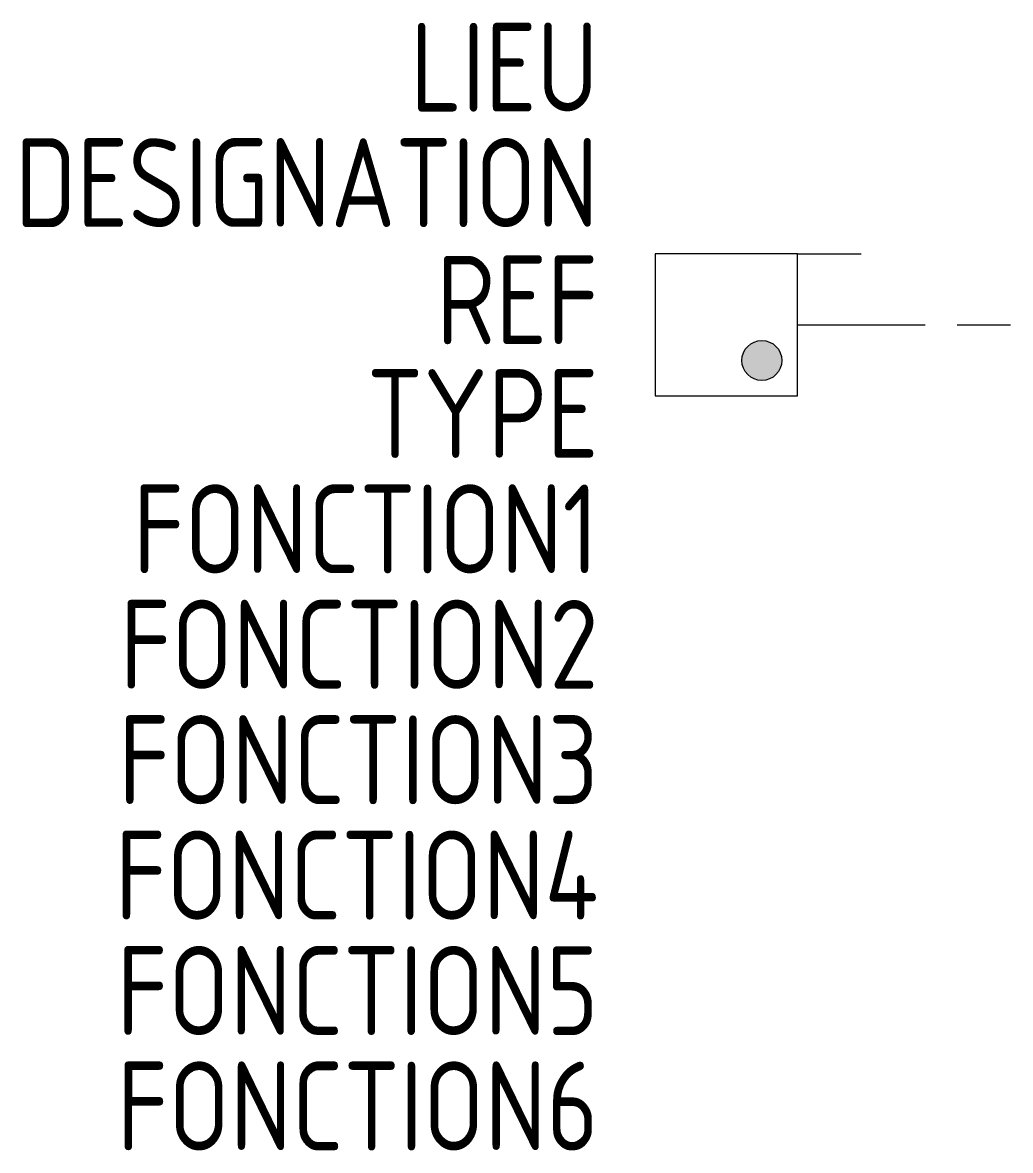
# Model space of a CAD drawing. Extents: x -1612.5 to -1584.6, y -902.8 to -871.1.
import ezdxf
from ezdxf.enums import TextEntityAlignment as Align

# ---------------------------------------------------------------- set-up
doc = ezdxf.new("R2010")
doc.units = 0
doc.linetypes.add('ACAD_ISO02W100', pattern=[15, 12, -3])
for name, color, linetype in [('SYMB_FIL', 3, 'CONTINUOUS'), ('SYMB_LIAISON', 1, 'ACAD_ISO02W100'), ('SYMB_REF_CONTACT', 2, 'CONTINUOUS'), ('SYMB_TXT_NOM', 3, 'CONTINUOUS')]:
    doc.layers.add(name, color=color, linetype=linetype)
doc.styles.add('NET2_5', font='isocp.shx', dxfattribs={"width": 0.9, "height": 2.5})

msp = doc.modelspace()

# ---------------------------------------------------------------- hatches: boundary and pattern name
at = {"layer": 'SYMB_FIL'}
msp.add_hatch(color=256, dxfattribs=at).paths.add_polyline_path([(-1592.196, -880.593, 1), (-1591.071, -880.593, 1)])

# ---------------------------------------------------------------- linework, layer by layer
msp.add_line((-1590.634, -877.593), (-1588.834, -877.593), dxfattribs=at)
msp.add_lwpolyline([(-1594.634, -881.593), (-1590.634, -881.593), (-1590.634, -877.593), (-1594.634, -877.593)], close=True, dxfattribs=at)
msp.add_circle((-1591.634, -880.593), 0.562, dxfattribs=at)
at = {"layer": 'SYMB_LIAISON', "ltscale": 0.3}
msp.add_line((-1590.634, -879.593), (-1584.634, -879.593), dxfattribs=at)

# ---------------------------------------------------------------- texts
at = {"layer": 'SYMB_REF_CONTACT', "style": 'NET2_5', "width": 0.9, "flags": 8}
msp.add_attdef('REF', text='', height=2.5, dxfattribs=at).set_placement((-1596.234, -880.137), align=Align.RIGHT)
at = {"layer": 'SYMB_TXT_NOM', "style": 'NET2_5', "width": 0.9, "flags": 8}
for tag, text, p in [('LIEU', '', (-1596.234, -873.587)), ('DESIGNATION', 'S?', (-1596.234, -876.837)), ('TYPE', '', (-1596.234, -883.337)), ('FONCTION1', '', (-1596.234, -886.587)), ('FONCTION2', '', (-1596.234, -889.837)), ('FONCTION3', '', (-1596.234, -893.087)), ('FONCTION4', '', (-1596.234, -896.337)), ('FONCTION5', '', (-1596.234, -899.587)), ('FONCTION6', '', (-1596.234, -902.837))]:
    msp.add_attdef(tag, text=text, height=2.5, dxfattribs=at).set_placement(p, align=Align.RIGHT)

doc.saveas('drawing.dxf')
